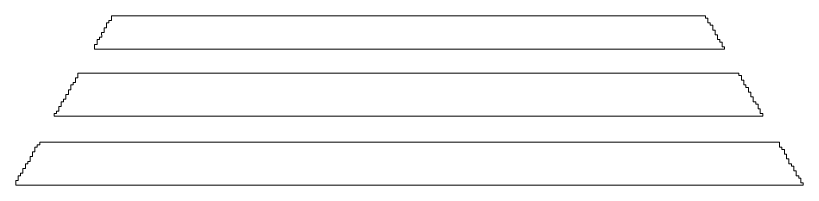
# Model space of a CAD drawing. Header units: millimetres. Extents: x 84.5 to 98.3, y -131.8 to -115.4.
# Drawn here: x 88.62 to 95.6, y -123.35 to -121.85 of the extents above; entities that cross this region are included whole.
import ezdxf

# ---------------------------------------------------------------- set-up
doc = ezdxf.new("R2010")
doc.units = ezdxf.units.MM
doc.header["$MEASUREMENT"] = 0
doc.layers.add('Layer 1', color=7, linetype='Continuous', lineweight=0)

msp = doc.modelspace()

# ---------------------------------------------------------------- linework, layer by layer
at = {"layer": 'Layer 1'}
for points, knots in [([(89.3177, -122.1205), (89.3177, -122.1205), (89.3177, -122.0994), (89.3177, -122.0994), (89.3177, -122.0994), (89.3406, -122.0994), (89.3406, -122.0994), (89.3406, -122.0994), (89.3406, -122.0781), (89.3406, -122.0781), (89.3406, -122.0781), (89.3406, -122.057), (89.3406, -122.057), (89.3406, -122.057), (89.3609, -122.057), (89.3609, -122.057), (89.3609, -122.057), (89.3609, -122.0359), (89.3609, -122.0359), (89.3609, -122.0359), (89.3813, -122.0359), (89.3813, -122.0359), (89.3813, -122.0359), (89.3813, -122.0146), (89.3813, -122.0146), (89.3813, -122.0146), (89.3812, -122.0146), (89.3812, -122.0146), (89.3812, -122.0146), (89.3812, -121.9935), (89.3812, -121.9935), (89.3812, -121.9935), (89.4042, -121.9935), (89.4042, -121.9935), (89.4042, -121.9935), (89.4042, -121.9724), (89.4042, -121.9724), (89.4042, -121.9724), (89.4041, -121.9724), (89.4041, -121.9724), (89.4041, -121.9724), (89.4041, -121.9511), (89.4041, -121.9511), (89.4041, -121.9511), (89.4244, -121.9511), (89.4244, -121.9511), (89.4244, -121.9511), (89.4244, -121.93), (89.4244, -121.93), (89.4244, -121.93), (89.4244, -121.9089), (89.4244, -121.9089), (89.4244, -121.9089), (89.4447, -121.9089), (89.4447, -121.9089), (89.4447, -121.9089), (89.4447, -121.8876), (89.4447, -121.8876), (89.4447, -121.8876), (89.4677, -121.8876), (89.4677, -121.8876), (89.4677, -121.8876), (89.4677, -121.8665), (89.4677, -121.8665), (89.4677, -121.8665), (89.4676, -121.8665), (89.4676, -121.8665), (89.4676, -121.8665), (89.4676, -121.8454), (89.4676, -121.8454), (89.4676, -121.8454), (94.7381, -121.8454), (94.7381, -121.8454), (94.7381, -121.8454), (94.7381, -121.8665), (94.7381, -121.8665), (94.7381, -121.8665), (94.7584, -121.8665), (94.7584, -121.8665), (94.7584, -121.8665), (94.7584, -121.8876), (94.7584, -121.8876), (94.7584, -121.8876), (94.7585, -121.8876), (94.7585, -121.8876), (94.7585, -121.8876), (94.7585, -121.9089), (94.7585, -121.9089), (94.7585, -121.9089), (94.7787, -121.9089), (94.7787, -121.9089), (94.7787, -121.9089), (94.7787, -121.93), (94.7787, -121.93), (94.7787, -121.93), (94.8016, -121.93), (94.8016, -121.93), (94.8016, -121.93), (94.8016, -121.9511), (94.8016, -121.9511), (94.8016, -121.9511), (94.8016, -121.9724), (94.8016, -121.9724), (94.8016, -121.9724), (94.8219, -121.9724), (94.8219, -121.9724), (94.8219, -121.9724), (94.8219, -121.9935), (94.8219, -121.9935), (94.8219, -121.9935), (94.822, -121.9935), (94.822, -121.9935), (94.822, -121.9935), (94.822, -122.0146), (94.822, -122.0146), (94.822, -122.0146), (94.8422, -122.0146), (94.8422, -122.0146), (94.8422, -122.0146), (94.8422, -122.0359), (94.8422, -122.0359), (94.8422, -122.0359), (94.8423, -122.0359), (94.8423, -122.0359), (94.8423, -122.0359), (94.8423, -122.057), (94.8423, -122.057), (94.8423, -122.057), (94.8651, -122.057), (94.8651, -122.057), (94.8651, -122.057), (94.8651, -122.0781), (94.8651, -122.0781), (94.8651, -122.0781), (94.8854, -122.0781), (94.8854, -122.0781), (94.8854, -122.0781), (94.8854, -122.0994), (94.8854, -122.0994), (94.8854, -122.0994), (94.8854, -122.1205), (94.8854, -122.1205), (94.8854, -122.1205), (94.9057, -122.1205), (94.9057, -122.1205), (94.9057, -122.1205), (94.9057, -122.1416), (94.9057, -122.1416), (94.9057, -122.1416), (89.3178, -122.1416), (89.3178, -122.1416), (89.3178, -122.1416), (89.3178, -122.1205), (89.3178, -122.1205), (89.3178, -122.1205), (89.3177, -122.1205), (89.3177, -122.1205)], [0, 0, 0, 0, 1, 1, 1, 2, 2, 2, 3, 3, 3, 4, 4, 4, 5, 5, 5, 6, 6, 6, 7, 7, 7, 8, 8, 8, 9, 9, 9, 10, 10, 10, 11, 11, 11, 12, 12, 12, 13, 13, 13, 14, 14, 14, 15, 15, 15, 16, 16, 16, 17, 17, 17, 18, 18, 18, 19, 19, 19, 20, 20, 20, 21, 21, 21, 22, 22, 22, 23, 23, 23, 24, 24, 24, 25, 25, 25, 26, 26, 26, 27, 27, 27, 28, 28, 28, 29, 29, 29, 30, 30, 30, 31, 31, 31, 32, 32, 32, 33, 33, 33, 34, 34, 34, 35, 35, 35, 36, 36, 36, 37, 37, 37, 38, 38, 38, 39, 39, 39, 40, 40, 40, 41, 41, 41, 42, 42, 42, 43, 43, 43, 44, 44, 44, 45, 45, 45, 46, 46, 46, 47, 47, 47, 48, 48, 48, 49, 49, 49, 50, 50, 50, 51, 51, 51, 52, 52, 52, 52]), ([(88.9596, -122.7131), (88.9596, -122.7131), (88.9799, -122.7131), (88.9799, -122.7131), (88.9799, -122.7131), (88.9799, -122.692), (88.9799, -122.692), (88.9799, -122.692), (89.0003, -122.692), (89.0003, -122.692), (89.0003, -122.692), (89.0003, -122.6709), (89.0003, -122.6709), (89.0003, -122.6709), (89.0002, -122.6709), (89.0002, -122.6709), (89.0002, -122.6709), (89.0002, -122.6496), (89.0002, -122.6496), (89.0002, -122.6496), (89.0231, -122.6496), (89.0231, -122.6496), (89.0231, -122.6496), (89.0231, -122.6285), (89.0231, -122.6285), (89.0231, -122.6285), (89.0231, -122.6074), (89.0231, -122.6074), (89.0231, -122.6074), (89.0434, -122.6074), (89.0434, -122.6074), (89.0434, -122.6074), (89.0434, -122.5861), (89.0434, -122.5861), (89.0434, -122.5861), (89.0638, -122.5861), (89.0638, -122.5861), (89.0638, -122.5861), (89.0638, -122.565), (89.0638, -122.565), (89.0638, -122.565), (89.0637, -122.565), (89.0637, -122.565), (89.0637, -122.565), (89.0637, -122.5439), (89.0637, -122.5439), (89.0637, -122.5439), (89.0867, -122.5439), (89.0867, -122.5439), (89.0867, -122.5439), (89.0867, -122.5226), (89.0867, -122.5226), (89.0867, -122.5226), (89.0866, -122.5226), (89.0866, -122.5226), (89.0866, -122.5226), (89.0866, -122.5015), (89.0866, -122.5015), (89.0866, -122.5015), (89.1069, -122.5015), (89.1069, -122.5015), (89.1069, -122.5015), (89.1069, -122.4804), (89.1069, -122.4804), (89.1069, -122.4804), (89.1069, -122.4591), (89.1069, -122.4591), (89.1069, -122.4591), (89.1272, -122.4591), (89.1272, -122.4591), (89.1272, -122.4591), (89.1272, -122.438), (89.1272, -122.438), (89.1272, -122.438), (89.1502, -122.438), (89.1502, -122.438), (89.1502, -122.438), (89.1502, -122.4169), (89.1502, -122.4169), (89.1502, -122.4169), (89.1501, -122.4169), (89.1501, -122.4169), (89.1501, -122.4169), (89.1501, -122.3956), (89.1501, -122.3956), (89.1501, -122.3956), (89.1705, -122.3956), (89.1705, -122.3956), (89.1705, -122.3956), (89.1705, -122.3745), (89.1705, -122.3745), (89.1705, -122.3745), (89.1704, -122.3745), (89.1704, -122.3745), (89.1704, -122.3745), (89.1704, -122.3534), (89.1704, -122.3534), (89.1704, -122.3534), (95.0327, -122.3534), (95.0327, -122.3534), (95.0327, -122.3534), (95.0327, -122.3745), (95.0327, -122.3745), (95.0327, -122.3745), (95.0556, -122.3745), (95.0556, -122.3745), (95.0556, -122.3745), (95.0556, -122.3956), (95.0556, -122.3956), (95.0556, -122.3956), (95.0556, -122.3956), (95.0556, -122.3956), (95.0556, -122.3956), (95.0556, -122.4169), (95.0556, -122.4169), (95.0556, -122.4169), (95.0759, -122.4169), (95.0759, -122.4169), (95.0759, -122.4169), (95.0759, -122.438), (95.0759, -122.438), (95.0759, -122.438), (95.076, -122.438), (95.076, -122.438), (95.076, -122.438), (95.076, -122.4591), (95.076, -122.4591), (95.076, -122.4591), (95.0962, -122.4591), (95.0962, -122.4591), (95.0962, -122.4591), (95.0962, -122.4804), (95.0962, -122.4804), (95.0962, -122.4804), (95.1191, -122.4804), (95.1191, -122.4804), (95.1191, -122.4804), (95.1191, -122.5015), (95.1191, -122.5015), (95.1191, -122.5015), (95.1191, -122.5226), (95.1191, -122.5226), (95.1191, -122.5226), (95.1394, -122.5226), (95.1394, -122.5226), (95.1394, -122.5226), (95.1394, -122.5439), (95.1394, -122.5439), (95.1394, -122.5439), (95.1395, -122.5439), (95.1395, -122.5439), (95.1395, -122.5439), (95.1395, -122.565), (95.1395, -122.565), (95.1395, -122.565), (95.1597, -122.565), (95.1597, -122.565), (95.1597, -122.565), (95.1597, -122.5861), (95.1597, -122.5861), (95.1597, -122.5861), (95.1598, -122.5861), (95.1598, -122.5861), (95.1598, -122.5861), (95.1598, -122.6074), (95.1598, -122.6074), (95.1598, -122.6074), (95.1826, -122.6074), (95.1826, -122.6074), (95.1826, -122.6074), (95.1826, -122.6285), (95.1826, -122.6285), (95.1826, -122.6285), (95.2029, -122.6285), (95.2029, -122.6285), (95.2029, -122.6285), (95.2029, -122.6496), (95.2029, -122.6496), (95.2029, -122.6496), (95.2029, -122.6709), (95.2029, -122.6709), (95.2029, -122.6709), (95.2232, -122.6709), (95.2232, -122.6709), (95.2232, -122.6709), (95.2232, -122.692), (95.2232, -122.692), (95.2232, -122.692), (95.2233, -122.692), (95.2233, -122.692), (95.2233, -122.692), (95.2233, -122.7131), (95.2233, -122.7131), (95.2233, -122.7131), (95.2461, -122.7131), (95.2461, -122.7131), (95.2461, -122.7131), (95.2461, -122.7344), (95.2461, -122.7344), (95.2461, -122.7344), (88.9596, -122.7344), (88.9596, -122.7344), (88.9596, -122.7344), (88.9596, -122.7131), (88.9596, -122.7131)], [0, 0, 0, 0, 1, 1, 1, 2, 2, 2, 3, 3, 3, 4, 4, 4, 5, 5, 5, 6, 6, 6, 7, 7, 7, 8, 8, 8, 9, 9, 9, 10, 10, 10, 11, 11, 11, 12, 12, 12, 13, 13, 13, 14, 14, 14, 15, 15, 15, 16, 16, 16, 17, 17, 17, 18, 18, 18, 19, 19, 19, 20, 20, 20, 21, 21, 21, 22, 22, 22, 23, 23, 23, 24, 24, 24, 25, 25, 25, 26, 26, 26, 27, 27, 27, 28, 28, 28, 29, 29, 29, 30, 30, 30, 31, 31, 31, 32, 32, 32, 33, 33, 33, 34, 34, 34, 35, 35, 35, 36, 36, 36, 37, 37, 37, 38, 38, 38, 39, 39, 39, 40, 40, 40, 41, 41, 41, 42, 42, 42, 43, 43, 43, 44, 44, 44, 45, 45, 45, 46, 46, 46, 47, 47, 47, 48, 48, 48, 49, 49, 49, 50, 50, 50, 51, 51, 51, 52, 52, 52, 53, 53, 53, 54, 54, 54, 55, 55, 55, 56, 56, 56, 57, 57, 57, 58, 58, 58, 59, 59, 59, 60, 60, 60, 61, 61, 61, 62, 62, 62, 63, 63, 63, 64, 64, 64, 65, 65, 65, 66, 66, 66, 67, 67, 67, 68, 68, 68, 68]), ([(88.6192, -123.327), (88.6192, -123.327), (88.6192, -123.3059), (88.6192, -123.3059), (88.6192, -123.3059), (88.6421, -123.3059), (88.6421, -123.3059), (88.6421, -123.3059), (88.6421, -123.2846), (88.6421, -123.2846), (88.6421, -123.2846), (88.6421, -123.2635), (88.6421, -123.2635), (88.6421, -123.2635), (88.6624, -123.2635), (88.6624, -123.2635), (88.6624, -123.2635), (88.6624, -123.2424), (88.6624, -123.2424), (88.6624, -123.2424), (88.6828, -123.2424), (88.6828, -123.2424), (88.6828, -123.2424), (88.6828, -123.2211), (88.6828, -123.2211), (88.6828, -123.2211), (88.6827, -123.2211), (88.6827, -123.2211), (88.6827, -123.2211), (88.6827, -123.2), (88.6827, -123.2), (88.6827, -123.2), (88.7056, -123.2), (88.7056, -123.2), (88.7056, -123.2), (88.7056, -123.1789), (88.7056, -123.1789), (88.7056, -123.1789), (88.7056, -123.1576), (88.7056, -123.1576), (88.7056, -123.1576), (88.7259, -123.1576), (88.7259, -123.1576), (88.7259, -123.1576), (88.7259, -123.1365), (88.7259, -123.1365), (88.7259, -123.1365), (88.7463, -123.1365), (88.7463, -123.1365), (88.7463, -123.1365), (88.7463, -123.1154), (88.7463, -123.1154), (88.7463, -123.1154), (88.7462, -123.1154), (88.7462, -123.1154), (88.7462, -123.1154), (88.7462, -123.0941), (88.7462, -123.0941), (88.7462, -123.0941), (88.7692, -123.0941), (88.7692, -123.0941), (88.7692, -123.0941), (88.7692, -123.073), (88.7692, -123.073), (88.7692, -123.073), (88.7691, -123.073), (88.7691, -123.073), (88.7691, -123.073), (88.7691, -123.0519), (88.7691, -123.0519), (88.7691, -123.0519), (88.7894, -123.0519), (88.7894, -123.0519), (88.7894, -123.0519), (88.7894, -123.0306), (88.7894, -123.0306), (88.7894, -123.0306), (88.7894, -123.0095), (88.7894, -123.0095), (88.7894, -123.0095), (88.8097, -123.0095), (88.8097, -123.0095), (88.8097, -123.0095), (88.8097, -122.9884), (88.8097, -122.9884), (88.8097, -122.9884), (88.8327, -122.9884), (88.8327, -122.9884), (88.8327, -122.9884), (88.8327, -122.9671), (88.8327, -122.9671), (88.8327, -122.9671), (95.3934, -122.9671), (95.3934, -122.9671), (95.3934, -122.9671), (95.3934, -122.9884), (95.3934, -122.9884), (95.3934, -122.9884), (95.3935, -122.9884), (95.3935, -122.9884), (95.3935, -122.9884), (95.3935, -123.0095), (95.3935, -123.0095), (95.3935, -123.0095), (95.4137, -123.0095), (95.4137, -123.0095), (95.4137, -123.0095), (95.4137, -123.0306), (95.4137, -123.0306), (95.4137, -123.0306), (95.4366, -123.0306), (95.4366, -123.0306), (95.4366, -123.0306), (95.4366, -123.0519), (95.4366, -123.0519), (95.4366, -123.0519), (95.4366, -123.073), (95.4366, -123.073), (95.4366, -123.073), (95.4569, -123.073), (95.4569, -123.073), (95.4569, -123.073), (95.4569, -123.0941), (95.4569, -123.0941), (95.4569, -123.0941), (95.457, -123.0941), (95.457, -123.0941), (95.457, -123.0941), (95.457, -123.1154), (95.457, -123.1154), (95.457, -123.1154), (95.4772, -123.1154), (95.4772, -123.1154), (95.4772, -123.1154), (95.4772, -123.1365), (95.4772, -123.1365), (95.4772, -123.1365), (95.4773, -123.1365), (95.4773, -123.1365), (95.4773, -123.1365), (95.4773, -123.1576), (95.4773, -123.1576), (95.4773, -123.1576), (95.5001, -123.1576), (95.5001, -123.1576), (95.5001, -123.1576), (95.5001, -123.1789), (95.5001, -123.1789), (95.5001, -123.1789), (95.5204, -123.1789), (95.5204, -123.1789), (95.5204, -123.1789), (95.5204, -123.2), (95.5204, -123.2), (95.5204, -123.2), (95.5204, -123.2211), (95.5204, -123.2211), (95.5204, -123.2211), (95.5407, -123.2211), (95.5407, -123.2211), (95.5407, -123.2211), (95.5407, -123.2424), (95.5407, -123.2424), (95.5407, -123.2424), (95.5408, -123.2424), (95.5408, -123.2424), (95.5408, -123.2424), (95.5408, -123.2635), (95.5408, -123.2635), (95.5408, -123.2635), (95.5636, -123.2635), (95.5636, -123.2635), (95.5636, -123.2635), (95.5636, -123.2846), (95.5636, -123.2846), (95.5636, -123.2846), (95.5839, -123.2846), (95.5839, -123.2846), (95.5839, -123.2846), (95.5839, -123.3059), (95.5839, -123.3059), (95.5839, -123.3059), (95.5839, -123.327), (95.5839, -123.327), (95.5839, -123.327), (95.6042, -123.327), (95.6042, -123.327), (95.6042, -123.327), (95.6042, -123.3481), (95.6042, -123.3481), (95.6042, -123.3481), (88.6193, -123.3481), (88.6193, -123.3481), (88.6193, -123.3481), (88.6193, -123.327), (88.6193, -123.327), (88.6193, -123.327), (88.6192, -123.327), (88.6192, -123.327)], [0, 0, 0, 0, 1, 1, 1, 2, 2, 2, 3, 3, 3, 4, 4, 4, 5, 5, 5, 6, 6, 6, 7, 7, 7, 8, 8, 8, 9, 9, 9, 10, 10, 10, 11, 11, 11, 12, 12, 12, 13, 13, 13, 14, 14, 14, 15, 15, 15, 16, 16, 16, 17, 17, 17, 18, 18, 18, 19, 19, 19, 20, 20, 20, 21, 21, 21, 22, 22, 22, 23, 23, 23, 24, 24, 24, 25, 25, 25, 26, 26, 26, 27, 27, 27, 28, 28, 28, 29, 29, 29, 30, 30, 30, 31, 31, 31, 32, 32, 32, 33, 33, 33, 34, 34, 34, 35, 35, 35, 36, 36, 36, 37, 37, 37, 38, 38, 38, 39, 39, 39, 40, 40, 40, 41, 41, 41, 42, 42, 42, 43, 43, 43, 44, 44, 44, 45, 45, 45, 46, 46, 46, 47, 47, 47, 48, 48, 48, 49, 49, 49, 50, 50, 50, 51, 51, 51, 52, 52, 52, 53, 53, 53, 54, 54, 54, 55, 55, 55, 56, 56, 56, 57, 57, 57, 58, 58, 58, 59, 59, 59, 60, 60, 60, 61, 61, 61, 62, 62, 62, 63, 63, 63, 64, 64, 64, 65, 65, 65, 66, 66, 66, 66])]:
    msp.add_open_spline(points, degree=3, knots=knots, dxfattribs=at)

doc.saveas('drawing.dxf')
